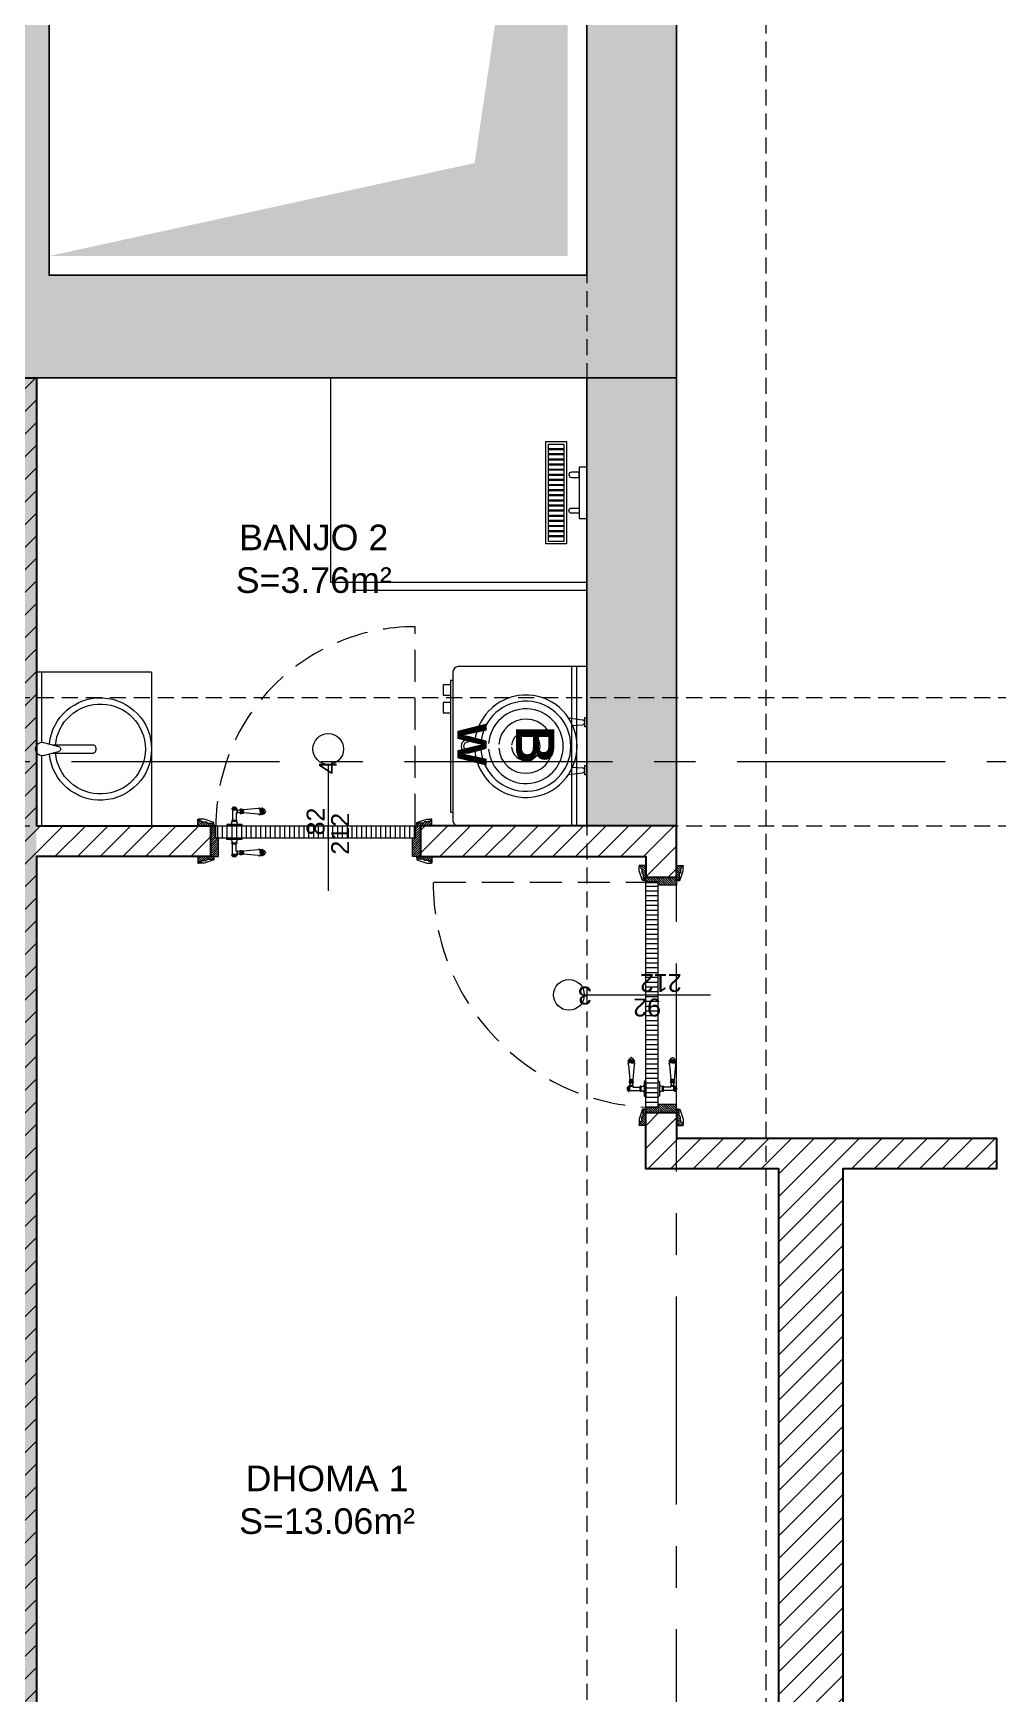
# Model space of a CAD drawing. Header units: centimetres. Extents: x 92587 to 105438, y -55119 to -48334.
# Drawn here: x 95728 to 96105, y -53786 to -53138 of the extents above; entities that cross this region are included whole.
import ezdxf

# ---------------------------------------------------------------- set-up
doc = ezdxf.new("R2010")
doc.units = ezdxf.units.CM
doc.header["$LTSCALE"] = 50
doc.header["$MEASUREMENT"] = 0
for name, pattern in [('AXES', [2, 1.25, -0.25, 0.25, -0.25]), ('CACHE', [0.375, 0.25, -0.125]), ('CONTINU', [0])]:
    doc.linetypes.add(name, pattern=pattern)
doc.layers.get('0').update_dxf_attribs({"color": 8})
for name, color, linetype in [('AXES', 10, 'AXES'), ('BETON COUPE', 3, 'CONTINU'), ('BETON TRAME', 252, 'Continuous'), ('BORD', 5, 'Continuous'), ('OMBRE', 253, 'Continuous'), ('TALUS', 2, 'Continuous')]:
    doc.layers.add(name, color=color, linetype=linetype)
for name, color, linetype, lineweight in [('BANJO', 160, 'Continuous', 9), ('BETON CACHE', 4, 'CACHE', 5), ('BETON SUP TRAME', 4, 'CACHE', 5), ('CONSOLE ISOL.', 214, 'Continuous', 15), ('door', 44, 'Continuous', 5), ('MACONNERIE COUPE', 7, 'Continuous', 30), ('MACONNERIE HACHURE', 253, 'Continuous', 13)]:
    doc.layers.add(name, color=color, linetype=linetype, lineweight=lineweight)
doc.layers.add('DEMOL', color=7, linetype='Continuous', lineweight=60, true_color=0xa87e00)
doc.styles.add('GENERATED_STYLE_1', font='arial.ttf')
doc.styles.add('RS_TEXT_1.50', font='arial.ttf', dxfattribs={"height": 12.5})

# ---------------------------------------------------------------- blocks, each defined once
blk = doc.blocks.new('A$C1cd8c289')
at = {"layer": 'AXES', "lineweight": 5, "ltscale": 1.3}
for p, q in [((1270, -4150), (1270, -1058.41)), ((3195, -2560), (-1985, -2560))]:
    blk.add_line(p, q, dxfattribs=at)
blk = doc.blocks.new('door900')
at = {"color": 0}
for p, q in [((-9.3, 67.7), (9.3, 67.7)), ((9.3, 65.2), (-9.3, 65.2)), ((-6.8, 71.5), (-6.8, 70.2)), ((-5.5, 71.5), (-6.8, 71.5)), ((-6.8, 70.2), (6.8, 70.2)), ((-5.5, 71.5), (5.5, 71.5)), ((5.5, 71.5), (6.8, 71.5)), ((6.8, 71.5), (6.8, 70.2)), ((92.8, 68.1), (36.2, 62.8)), ((101.2, 67.3), (103.2, 68)), ((101.2, 56.8), (101.2, 67.3)), ((103.2, 68), (103.2, 67.7)), ((103.2, 56.8), (103.2, 68)), ((106.5, 68), (105.5, 67.3)), ((105.5, 56.8), (105.5, 67.3)), ((106.5, 56.8), (106.5, 68)), ((110.7, 68), (111.8, 67.3)), ((110.7, 56.8), (110.7, 68)), ((111.8, 56.8), (111.8, 67.3)), ((111.8, 66.2), (113.3, 66.2)), ((113.3, 56.8), (113.3, 66.2)), ((-30, 3), (-30, 0)), ((30, 0), (-30, 0)), ((27, 6), (-27, 6)), ((-8.3, 22.3), (8.3, 22.3)), ((-8.3, 18.3), (8.3, 18.3)), ((-6.8, 62.7), (-6.8, 24)), ((-6.8, 62.7), (6.8, 62.7)), ((8.7, 62.7), (6.8, 62.7)), ((6.8, 49.1), (6.8, 24)), ((8.7, 50.9), (8.7, 50.9)), ((10.5, 56.8), (10.5, 62.5)), ((10.5, 56.8), (10.5, 51.1)), ((12.7, 56.8), (12.7, 62.5)), ((12.7, 56.8), (12.7, 51.1)), ((22.5, 63.8), (22.5, 49.8)), ((26.5, 56.8), (26.5, 63.8)), ((26.5, 63.8), (29.1, 63.8)), ((26.5, 63.8), (29.1, 63.8)), ((26.5, 56.8), (26.5, 49.8)), ((26.5, 49.8), (29.1, 49.8)), ((26.5, 49.8), (29.1, 49.8)), ((29.1, 63.8), (29.1, 62.8)), ((29.1, 62.8), (29.1, 56.8)), ((29.1, 50.8), (29.1, 56.8)), ((29.1, 50.8), (29.1, 49.8)), ((29.1, 49.8), (29.1, 49.8)), ((30, 3), (30, 0)), ((31.1, 62.8), (31.1, 56.8)), ((31.1, 50.8), (31.1, 56.8)), ((34.1, 56.8), (34.1, 62.8)), ((34.1, 62.8), (34.1, 56.8)), ((34.1, 50.8), (34.1, 56.8)), ((34.1, 56.8), (34.1, 50.8)), ((36.2, 56.8), (36.2, 62.8)), ((36.2, 56.8), (36.2, 50.8)), ((92.8, 45.5), (36.2, 50.8)), ((101.2, 56.8), (101.2, 46.3)), ((101.2, 46.3), (103.2, 45.7)), ((103.2, 56.8), (103.2, 46.3)), ((103.2, 45.9), (103.2, 45.7)), ((105.5, 56.8), (105.5, 46.3)), ((106.5, 45.7), (105.5, 46.3)), ((106.5, 56.8), (106.5, 45.7)), ((110.7, 56.8), (110.7, 45.7)), ((110.7, 45.7), (111.8, 46.3)), ((111.8, 56.8), (111.8, 46.3)), ((111.8, 47.5), (113.3, 47.5)), ((113.3, 56.8), (113.3, 47.5)), ((120.5, 56.8), (120.5, 58.6)), ((120.5, 56.8), (120.5, 55))]:
    blk.add_line(p, q, dxfattribs=at)
for centre, radius, start, end in [((-9.3, 66.5), 1.25, 90, 270), ((-6.8, 67.7), 2.51, 90.11503, 179.88497), ((-6.8, 65.2), 2.51, 180.11503, 269.88497), ((0, 64), 9.29, 53.41041, 126.58959), ((6.8, 67.7), 2.51, 0.11503, 89.88497), ((6.8, 65.2), 2.51, 270.11503, 359.88497), ((9.3, 66.5), 1.25, 270, 90), ((24.5, 63.7), 2.01, 4.1469, 175.8531), ((93.1, 72.5), 4.4, 266.39758, 315.64683), ((98.3, 67.4), 2.89, 358.3861, 135.64683), ((104.3, 67.6), 1.15, 170.91403, 348.10194), ((108.6, 68), 2.1, 0, 180), ((115.5, 62.5), 2.84, 13.45677, 140.49526), ((-27, 3), 3, 90, 180), ((-6.8, 6), 6, 130.59085, 180), ((-16.6, 16.6), 8.41, 314.36895, 12.07048), ((-8.3, 20.3), 2, 90, 270), ((-8.5, 24), 1.71, 275.05904, 359.78248), ((8.7, 49), 1.91, 88.74263, 178.1515), ((8.5, 24), 1.71, 180.21752, 264.94096), ((16.6, 16.6), 8.41, 167.92952, 225.63105), ((8.3, 20.3), 2, 270, 90), ((8.6, 64.9), 2.15, 272.7029, 297.61425), ((8.6, 48.8), 2.15, 62.38575, 87.2971), ((10, 62.5), 0.561, 3.70972, 127.96342), ((10, 51.1), 0.561, 232.03658, 356.29028), ((11.6, 62.5), 1.1, 0.01058, 179.98942), ((11.6, 51.1), 1.1, 180.01058, 359.98942), ((6.8, 6), 6, 0, 49.40915), ((16.7, 70.5), 8.83, 243.54662, 311.36941), ((16.7, 43.2), 8.83, 48.63059, 116.45338), ((24.5, 50), 2.01, 184.1469, 355.8531), ((27, 3), 3, 0, 90), ((30.1, 62.8), 1.03, 0, 180.00139), ((30.1, 50.8), 1.03, 179.99722, 0), ((32.6, 62.8), 1.48, 0, 180), ((32.6, 50.8), 1.48, 180, 0), ((35.2, 62.8), 1.03, 0, 180), ((32.6, 62.8), 1.48, 1.563306237032948e-10, 2.08440831604393e-10), ((35.2, 50.8), 1.03, 180, 0), ((93.1, 41.1), 4.4, 44.35317, 93.60242), ((98.3, 46.2), 2.89, 224.35317, 1.6139), ((104.3, 46.1), 1.15, 11.89806, 189.08597), ((108.6, 45.7), 2.1, 180, 0), ((115.5, 51.2), 2.84, 219.50474, 346.54323), ((127.9, 65.2), 9.88, 191.99914, 221.67574), ((127.9, 48.5), 9.88, 138.32426, 168.00086), ((120.5, 56.8), 1.79, 0, 90), ((120.5, 56.8), 1.79, 270, 0)]:
    blk.add_arc(centre, radius, start, end, dxfattribs=at)
blk = doc.blocks.new('Lav60')
at = {"layer": 'BANJO', "linetype": 'Continuous'}
for p, q in [((-54.27, 55.4), (-54.27, 84.18)), ((-54.27, 84.18), (-54.27, 55.4)), ((-52.27, 56.8), (-52.27, 84.18)), ((-9.27, 24.18), (-9.27, 84.18)), ((-54.27, 24.18), (-54.27, 52.96)), ((-54.27, 52.96), (-54.27, 24.18)), ((-51.47, 56.78), (-45.6, 55.16)), ((-51.47, 51.58), (-45.6, 53.19)), ((-47.79, 52.59), (-31.97, 52.59)), ((-47.77, 55.78), (-31.97, 55.78)), ((-31.61, 54.81), (-31.61, 54.8)), ((-31.5, 54.81), (-31.61, 54.81)), ((-31.61, 54.8), (-31.5, 54.8)), ((-31.5, 54.8), (-31.5, 54.81)), ((-52.27, 24.18), (-52.27, 51.56))]:
    blk.add_line(p, q, dxfattribs=at)
at = {"layer": 'BANJO'}
for p, q in [((-9.27, 84.18), (-54.27, 84.18)), ((-9.27, 24.18), (-9.27, 84.18)), ((-9.27, 24.18), (-54.27, 24.18))]:
    blk.add_line(p, q, dxfattribs=at)
at = {"layer": 'BANJO', "linetype": 'Continuous'}
for centre, radius, start, end in [((-29.27, 54.18), 20, 185.65008, 174.34978), ((-29.27, 54.18), 17.58, 184.30074, 175.69912), ((-51.93, 54.18), 2.64, 79.97371, 280.02616), ((-45.78, 54.18), 1, 280.35428, 79.64558)]:
    blk.add_arc(centre, radius, start, end, dxfattribs=at)
blk.add_ellipse((-31.97, 54.18), major_axis=(0, -1.59), ratio=0.623935, start_param=0, end_param=3.141593, dxfattribs=at)

msp = doc.modelspace()

# ---------------------------------------------------------------- hatches: boundary and pattern name
at = {"layer": 'BETON TRAME', "transparency": 33554559}
h = msp.add_hatch(color=256, dxfattribs=at)
h.dxf.hatch_style = 1
h.paths.add_polyline_path([(95944.11, -52797.36), (95979.11, -52797.36), (95979.11, -53447.36), (95944.11, -53447.36), (95944.11, -53272.36), (95484.11, -53272.36), (95484.11, -53447.36), (95449.11, -53447.36), (95449.11, -52797.36), (95484.11, -52797.36), (95484.11, -53232.36), (95694.11, -53232.36), (95694.11, -52902.36), (95734.11, -52902.36), (95734.11, -53232.36), (95944.11, -53232.36)])
h.paths.add_polyline_path([(96814.11, -54122.36), (96814.11, -54072.36), (96679.11, -54072.36), (96679.11, -54122.36)])
h.paths.add_polyline_path([(96079.11, -54122.36), (96079.11, -54072.36), (95944.11, -54072.36), (95944.11, -54122.36)])
h.paths.add_polyline_path([(95484.11, -54122.36), (95484.11, -54072.36), (95349.11, -54072.36), (95349.11, -54122.36)])
h.paths.add_polyline_path([(94749.11, -54122.36), (94749.11, -54072.36), (94614.11, -54072.36), (94614.11, -54122.36)])
h.paths.add_polyline_path([(94749.11, -53447.36), (94749.11, -53397.36), (94614.11, -53397.36), (94614.11, -53447.36)])
h.paths.add_polyline_path([(96814.11, -53447.36), (96814.11, -53397.36), (96679.11, -53397.36), (96679.11, -53447.36)])
h.paths.add_polyline_path([(96814.11, -52847.36), (96814.11, -52797.36), (96679.11, -52797.36), (96679.11, -52847.36)])
h.paths.add_polyline_path([(94749.11, -52847.36), (94749.11, -52797.36), (94614.11, -52797.36), (94614.11, -52847.36)])
h.paths.add_polyline_path([(94749.11, -52107.36), (94749.11, -52057.36), (94614.11, -52057.36), (94614.11, -52107.36)])
h.paths.add_polyline_path([(96679.11, -52057.36), (96679.11, -52107.36), (96814.11, -52107.36), (96814.11, -52057.36)])
h.paths.add_polyline_path([(95984.11, -52107.36), (95984.11, -52057.36), (95874.11, -52057.36), (95874.11, -52107.36)])
h.paths.add_polyline_path([(95554.11, -52107.36), (95554.11, -52057.36), (95444.11, -52057.36), (95444.11, -52107.36)])
h.paths.add_polyline_path([(95579.11, -52057.36), (95554.11, -52057.36), (95554.11, -52562.36), (95579.11, -52562.36)])
h.paths.add_polyline_path([(95874.11, -52057.36), (95849.11, -52057.36), (95849.11, -52562.36), (95874.11, -52562.36)])
at = {"layer": 'door'}
h = msp.add_hatch(dxfattribs=at)
h.set_pattern_fill('ANSI31', color=256, scale=5, angle=900)
h.set_pattern_definition([(225, (243069.2883, -108478.8739), (0.4419417382, -0.4419417382), [])])
h.paths.add_polyline_path([(95797.12, -53459.36), (95800.27, -53459.36), (95800.27, -53452.18), (95799.01, -53452.18), (95799.01, -53447.36), (95797.12, -53447.36)])
edge = h.paths.add_edge_path()
edge.add_line((95793.37, -53461.25), (95793.79, -53461.25))
edge.add_line((95793.79, -53461.25), (95793.79, -53460.93))
edge.add_line((95793.79, -53460.93), (95795.55, -53460.93))
edge.add_line((95795.55, -53460.93), (95795.55, -53460.72))
edge.add_arc((95795.55, -53460.41), 0.314, 270, 360)
edge.add_line((95795.87, -53460.41), (95797.96, -53460.41))
edge.add_line((95797.96, -53460.41), (95797.96, -53460.2))
edge.add_arc((95797.96, -53459.89), 0.314, 270, 360)
edge.add_line((95798.27, -53459.89), (95798.48, -53459.89))
edge.add_line((95798.48, -53459.89), (95798.48, -53459.36))
edge.add_line((95798.48, -53459.36), (95792.12, -53459.36))
edge.add_line((95792.12, -53459.36), (95792.12, -53461.98))
edge.add_line((95792.12, -53461.98), (95792.53, -53461.98))
edge.add_line((95792.53, -53461.98), (95792.53, -53461.67))
edge.add_line((95792.53, -53461.67), (95792.95, -53461.67))
edge.add_arc((95793.37, -53461.67), 0.419, 90, 180, ccw=False)
edge = h.paths.add_edge_path()
edge.add_line((95793.37, -53445.48), (95793.79, -53445.48))
edge.add_line((95793.79, -53445.48), (95793.79, -53445.79))
edge.add_line((95793.79, -53445.79), (95795.55, -53445.79))
edge.add_line((95795.55, -53445.79), (95795.55, -53446))
edge.add_arc((95795.55, -53446.31), 0.314, 0, 90, ccw=False)
edge.add_line((95795.87, -53446.31), (95797.96, -53446.31))
edge.add_line((95797.96, -53446.31), (95797.96, -53446.52))
edge.add_arc((95797.96, -53446.84), 0.314, 0, 90, ccw=False)
edge.add_line((95798.27, -53446.84), (95798.48, -53446.84))
edge.add_line((95798.48, -53446.84), (95798.48, -53447.36))
edge.add_line((95798.48, -53447.36), (95792.12, -53447.36))
edge.add_line((95792.12, -53447.36), (95792.12, -53444.74))
edge.add_line((95792.12, -53444.74), (95792.53, -53444.74))
edge.add_line((95792.53, -53444.74), (95792.53, -53445.06))
edge.add_line((95792.53, -53445.06), (95792.95, -53445.06))
edge.add_arc((95793.37, -53445.06), 0.419, 180, 270)
h = msp.add_hatch(dxfattribs=at)
h.set_pattern_fill('ANSI31', color=256, scale=15, angle=405)
h.set_pattern_definition([(90, (49560.5732, -152526.3063), (-1.875, 2e-15), [])])
h.paths.add_polyline_path([(95877.02, -53452.13), (95799.22, -53452.13), (95799.22, -53447.41), (95877.02, -53447.41)])
h = msp.add_hatch(dxfattribs=at)
h.set_pattern_fill('ANSI31', color=256, scale=5, angle=900)
h.set_pattern_definition([(225, (243059.2764, -108478.8739), (0.4419417382, -0.4419417382), [])])
edge = h.paths.add_edge_path()
edge.add_line((95882.86, -53461.25), (95882.44, -53461.25))
edge.add_line((95882.44, -53461.25), (95882.44, -53460.93))
edge.add_line((95882.44, -53460.93), (95880.68, -53460.93))
edge.add_line((95880.68, -53460.93), (95880.68, -53460.72))
edge.add_arc((95880.68, -53460.41), 0.314, 180, 270, ccw=False)
edge.add_line((95880.37, -53460.41), (95878.27, -53460.41))
edge.add_line((95878.27, -53460.41), (95878.27, -53460.2))
edge.add_arc((95878.27, -53459.89), 0.314, 180, 270, ccw=False)
edge.add_line((95877.96, -53459.89), (95877.75, -53459.89))
edge.add_line((95877.75, -53459.89), (95877.75, -53459.36))
edge.add_line((95877.75, -53459.36), (95883.61, -53459.36))
edge.add_line((95883.61, -53459.36), (95883.61, -53461.98))
edge.add_line((95883.61, -53461.98), (95883.2, -53461.98))
edge.add_line((95883.2, -53461.98), (95883.2, -53461.67))
edge.add_line((95883.2, -53461.67), (95883.28, -53461.67))
edge.add_arc((95882.86, -53461.67), 0.419, 360, 450)
h.paths.add_polyline_path([(95879.11, -53459.36), (95875.97, -53459.36), (95875.97, -53452.18), (95877.22, -53452.18), (95877.22, -53447.36), (95879.11, -53447.36)])
edge = h.paths.add_edge_path()
edge.add_line((95882.86, -53445.48), (95882.44, -53445.48))
edge.add_line((95882.44, -53445.48), (95882.44, -53445.79))
edge.add_line((95882.44, -53445.79), (95880.68, -53445.79))
edge.add_line((95880.68, -53445.79), (95880.68, -53446))
edge.add_arc((95880.68, -53446.31), 0.314, 90, 180)
edge.add_line((95880.37, -53446.31), (95878.27, -53446.31))
edge.add_line((95878.27, -53446.31), (95878.27, -53446.52))
edge.add_arc((95878.27, -53446.84), 0.314, 90, 180)
edge.add_line((95877.96, -53446.84), (95877.75, -53446.84))
edge.add_line((95877.75, -53446.84), (95877.75, -53447.36))
edge.add_line((95877.75, -53447.36), (95883.61, -53447.36))
edge.add_line((95883.61, -53447.36), (95883.61, -53444.74))
edge.add_line((95883.61, -53444.74), (95883.2, -53444.74))
edge.add_line((95883.2, -53444.74), (95883.2, -53445.06))
edge.add_line((95883.2, -53445.06), (95883.28, -53445.06))
edge.add_arc((95882.86, -53445.06), 0.419, -90, 0, ccw=False)
h = msp.add_hatch(dxfattribs=at)
h.set_pattern_fill('ANSI31', color=256, scale=5, angle=990)
h.set_pattern_definition([(315, (152382.98944, 93065.35384), (0.4419417382, 0.4419417382), [])])
edge = h.paths.add_edge_path()
edge.add_line((95981, -53463.61), (95981, -53464.03))
edge.add_line((95981, -53464.03), (95980.68, -53464.03))
edge.add_line((95980.68, -53464.03), (95980.68, -53465.79))
edge.add_line((95980.68, -53465.79), (95980.47, -53465.79))
edge.add_arc((95980.16, -53465.79), 0.314, 270, 360, ccw=False)
edge.add_line((95980.16, -53466.11), (95980.16, -53468.2))
edge.add_line((95980.16, -53468.2), (95979.95, -53468.2))
edge.add_arc((95979.63, -53468.2), 0.314, -90, 0, ccw=False)
edge.add_line((95979.63, -53468.51), (95979.63, -53468.72))
edge.add_line((95979.63, -53468.72), (95979.11, -53468.72))
edge.add_line((95979.11, -53468.72), (95979.11, -53462.86))
edge.add_line((95979.11, -53462.86), (95981.73, -53462.86))
edge.add_line((95981.73, -53462.86), (95981.73, -53463.27))
edge.add_line((95981.73, -53463.27), (95981.42, -53463.27))
edge.add_line((95981.42, -53463.27), (95981.42, -53463.19))
edge.add_arc((95981.42, -53463.61), 0.419, 90, 180)
h.paths.add_polyline_path([(95979.11, -53467.36), (95979.11, -53470.51), (95971.93, -53470.51), (95971.93, -53469.25), (95967.11, -53469.25), (95967.11, -53467.36)])
edge = h.paths.add_edge_path()
edge.add_line((95965.23, -53463.61), (95965.23, -53464.03))
edge.add_line((95965.23, -53464.03), (95965.54, -53464.03))
edge.add_line((95965.54, -53464.03), (95965.54, -53465.79))
edge.add_line((95965.54, -53465.79), (95965.75, -53465.79))
edge.add_arc((95966.06, -53465.79), 0.314, 180, 270)
edge.add_line((95966.06, -53466.11), (95966.06, -53468.2))
edge.add_line((95966.06, -53468.2), (95966.27, -53468.2))
edge.add_arc((95966.59, -53468.2), 0.314, 180, 270)
edge.add_line((95966.59, -53468.51), (95966.59, -53468.72))
edge.add_line((95966.59, -53468.72), (95967.11, -53468.72))
edge.add_line((95967.11, -53468.72), (95967.11, -53462.86))
edge.add_line((95967.11, -53462.86), (95964.49, -53462.86))
edge.add_line((95964.49, -53462.86), (95964.49, -53463.27))
edge.add_line((95964.49, -53463.27), (95964.81, -53463.27))
edge.add_line((95964.81, -53463.27), (95964.81, -53463.19))
edge.add_arc((95964.81, -53463.61), 0.419, 0, 90, ccw=False)
h = msp.add_hatch(dxfattribs=at)
h.set_pattern_fill('ANSI31', color=256, scale=15, angle=495)
h.set_pattern_definition([(180, (196430.4219, -100443.3612), (-8e-16, -1.875), [])])
h.paths.add_polyline_path([(95971.88, -53469.46), (95971.88, -53557.27), (95967.16, -53557.27), (95967.16, -53469.46)])
h = msp.add_hatch(dxfattribs=at)
h.set_pattern_fill('ANSI31', color=256, scale=5, angle=990)
h.set_pattern_definition([(315, (152382.98944, 93065.35384), (0.4419417382, 0.4419417382), [])])
h.paths.add_polyline_path([(95979.11, -53559.36), (95979.11, -53556.22), (95971.93, -53556.22), (95971.93, -53557.48), (95967.11, -53557.48), (95967.11, -53559.36)])
edge = h.paths.add_edge_path()
edge.add_line((95981, -53563.11), (95981, -53562.7))
edge.add_line((95981, -53562.7), (95980.68, -53562.7))
edge.add_line((95980.68, -53562.7), (95980.68, -53560.93))
edge.add_line((95980.68, -53560.93), (95980.47, -53560.93))
edge.add_arc((95980.16, -53560.93), 0.314, 0, 90)
edge.add_line((95980.16, -53560.62), (95980.16, -53558.52))
edge.add_line((95980.16, -53558.52), (95979.95, -53558.52))
edge.add_arc((95979.63, -53558.52), 0.314, 360, 450)
edge.add_line((95979.63, -53558.21), (95979.63, -53558))
edge.add_line((95979.63, -53558), (95979.11, -53558))
edge.add_line((95979.11, -53558), (95979.11, -53564.36))
edge.add_line((95979.11, -53564.36), (95981.73, -53564.36))
edge.add_line((95981.73, -53564.36), (95981.73, -53563.95))
edge.add_line((95981.73, -53563.95), (95981.42, -53563.95))
edge.add_line((95981.42, -53563.95), (95981.42, -53563.53))
edge.add_arc((95981.42, -53563.11), 0.419, 180, 270, ccw=False)
edge = h.paths.add_edge_path()
edge.add_line((95965.23, -53563.11), (95965.23, -53562.7))
edge.add_line((95965.23, -53562.7), (95965.54, -53562.7))
edge.add_line((95965.54, -53562.7), (95965.54, -53560.93))
edge.add_line((95965.54, -53560.93), (95965.75, -53560.93))
edge.add_arc((95966.06, -53560.93), 0.314, 90, 180, ccw=False)
edge.add_line((95966.06, -53560.62), (95966.06, -53558.52))
edge.add_line((95966.06, -53558.52), (95966.27, -53558.52))
edge.add_arc((95966.59, -53558.52), 0.314, 90, 180, ccw=False)
edge.add_line((95966.59, -53558.21), (95966.59, -53558))
edge.add_line((95966.59, -53558), (95967.11, -53558))
edge.add_line((95967.11, -53558), (95967.11, -53564.36))
edge.add_line((95967.11, -53564.36), (95964.49, -53564.36))
edge.add_line((95964.49, -53564.36), (95964.49, -53563.95))
edge.add_line((95964.49, -53563.95), (95964.81, -53563.95))
edge.add_line((95964.81, -53563.95), (95964.81, -53563.53))
edge.add_arc((95964.81, -53563.11), 0.419, 270, 360)
at = {"layer": 'MACONNERIE HACHURE'}
h = msp.add_hatch(dxfattribs=at)
h.set_pattern_fill('ANSI31', color=256, scale=50, style=0)
h.set_pattern_definition([(45, (845.911, 6550.742), (-4.41941738, 4.41941738), [])])
h.paths.add_polyline_path([(96464.11, -53567.36), (96464.11, -53736.36), (96392.11, -53736.36), (96392.11, -53757.36), (96414.11, -53757.36), (96414.11, -53762.36), (96234.11, -53762.36), (96234.11, -53750.36), (96284.11, -53750.36), (96284.11, -53577.36), (96306.11, -53577.36), (96306.11, -53589.36), (96296.11, -53589.36), (96296.11, -53750.36), (96387.11, -53750.36), (96387.11, -53731.36), (96444.11, -53731.36), (96444.11, -53589.36), (96388.11, -53589.36), (96388.11, -53577.36), (96452.11, -53577.36), (96452.11, -53567.36)])
h.paths.add_polyline_path([(95894.28, -52902.36), (95944.11, -52902.36), (95944.11, -52942.36), (95894.28, -52942.36)])
h.paths.add_polyline_path([(95734.11, -52902.36), (95774.11, -52902.36), (95774.11, -52942.36), (95734.11, -52942.36)])
h.paths.add_polyline_path([(95874.11, -52547.36), (95964.11, -52547.36), (95964.11, -52607.36), (96117.11, -52607.36), (96117.11, -52547.36), (96129.11, -52547.36), (96129.11, -52667.36), (96109.11, -52667.36), (96109.11, -52632.36), (95944.11, -52632.36), (95944.11, -52583.36), (95874.11, -52583.36), (95874.11, -52632.36), (95839.11, -52632.36), (95839.11, -52612.36), (95849.11, -52612.36), (95849.11, -52562.36), (95874.11, -52562.36), (95874.11, -52578.36), (95944.11, -52578.36), (95944.11, -52552.36), (95874.11, -52552.36)])
h.paths.add_polyline_path([(96444.11, -54162.36), (96344.11, -54162.36), (96344.11, -54187.36), (96444.11, -54187.36)])
h.paths.add_polyline_path([(96679.11, -52154.25), (96704.11, -52154.25), (96704.11, -52107.36), (96679.11, -52107.36)])
h.paths.add_polyline_path([(96679.11, -54052.36), (96704.11, -54052.36), (96704.11, -54072.36), (96679.11, -54072.36)])
h.paths.add_polyline_path([(95996.61, -52902.36), (95979.11, -52902.36), (95979.11, -52922.36), (95996.61, -52922.36)])
h.paths.add_polyline_path([(96319.11, -52789.36), (96329.11, -52789.36), (96329.11, -52777.36), (96289.11, -52777.36), (96289.11, -52789.36), (96299.11, -52789.36), (96299.11, -53107.36), (96129.11, -53107.36), (96129.11, -52789.36), (96207.12, -52789.36), (96207.12, -52777.36), (96129.11, -52777.36), (96129.11, -52767.36), (96109.11, -52767.36), (96109.11, -52902.36), (96096.61, -52902.36), (96096.61, -52922.36), (96109.11, -52922.36), (96109.11, -53137.36), (96130.11, -53137.36), (96130.11, -53467.36), (96228.12, -53467.36), (96228.12, -53455.36), (96150.11, -53455.36), (96150.11, -53137.36), (96320.11, -53137.36), (96320.11, -53455.36), (96310.11, -53455.36), (96310.11, -53467.36), (96350.11, -53467.36), (96350.11, -53455.36), (96340.11, -53455.36), (96340.11, -53137.36), (96679.11, -53137.36), (96679.11, -53182.36), (96704.11, -53182.36), (96704.11, -53132.36), (96814.11, -53132.36), (96814.11, -53112.36), (96704.11, -53112.36), (96704.11, -53062.36), (96679.11, -53062.36), (96679.11, -53107.36), (96319.11, -53107.36)])
h.paths.add_polyline_path([(96487.11, -53762.36), (96487.11, -53742.36), (96789.11, -53742.36), (96789.11, -53677.36), (96814.11, -53677.36), (96814.11, -53767.36), (96704.11, -53767.36), (96704.11, -53782.36), (96679.11, -53782.36), (96679.11, -53762.36)])
h.paths.add_polyline_path([(96044.11, -53859.36), (96019.11, -53859.36), (96019.11, -53581.36), (95967.11, -53581.36), (95967.11, -53559.36), (95979.11, -53559.36), (95979.11, -53569.36), (96104.11, -53569.36), (96104.11, -53581.36), (96044.11, -53581.36)])
h.paths.add_polyline_path([(96019.11, -53932.36), (96019.11, -53952.36), (95969.11, -53952.36), (95969.11, -54072.36), (95944.11, -54072.36), (95944.11, -53957.36), (95926.61, -53957.36), (95926.61, -53932.36)])
h.paths.add_polyline_path([(96679.11, -54122.36), (96679.11, -54162.36), (96624.11, -54162.36), (96624.11, -54187.36), (96704.11, -54187.36), (96704.11, -54122.36)])
h.paths.add_polyline_path([(96104.11, -54162.36), (96164.11, -54162.36), (96164.11, -54187.36), (96079.11, -54187.36), (96079.11, -54122.36), (96079.11, -54122.36), (96079.11, -54072.36), (96104.11, -54072.36)])
h.paths.add_polyline_path([(96679.11, -52482.36), (96679.11, -52424.25), (96704.11, -52424.25), (96704.11, -52477.36), (96814.11, -52477.36), (96814.11, -52567.36), (96789.11, -52567.36), (96789.11, -52502.36), (96456.11, -52502.36), (96456.11, -52675.36), (96444.11, -52675.36), (96444.11, -52667.36), (96388.11, -52667.36), (96388.11, -52655.36), (96444.11, -52655.36), (96444.11, -52507.36), (96296.11, -52507.36), (96296.11, -52655.36), (96306.11, -52655.36), (96306.11, -52667.36), (96284.11, -52667.36), (96284.11, -52494.36), (96234.24, -52494.36), (96234.24, -52482.36)])
h.paths.add_polyline_path([(96444.11, -52809.36), (96444.11, -52789.36), (96421.11, -52789.36), (96421.11, -52777.36), (96444.11, -52777.36), (96444.11, -52767.36), (96456.11, -52767.36), (96456.11, -52797.36), (96679.11, -52797.36), (96679.11, -52809.36)], flags=17)
h.paths.add_polyline_path([(96464.11, -53447.36), (96679.11, -53447.36), (96679.11, -53435.36), (96452.11, -53435.36), (96452.11, -53455.36), (96442.11, -53455.36), (96442.11, -53467.36), (96452.11, -53467.36), (96452.11, -53475.36), (96464.11, -53475.36)])
h.paths.add_polyline_path([(95879.11, -53447.36), (95879.11, -53459.36), (95967.11, -53459.36), (95967.11, -53467.36), (95979.11, -53467.36), (95979.11, -53447.36)])
h.paths.add_polyline_path([(96789.11, -52797.36), (96814.11, -52797.36), (96814.11, -52747.36), (96789.11, -52747.36)])
h.paths.add_polyline_path([(96789.11, -53447.36), (96814.11, -53447.36), (96814.11, -53497.36), (96789.11, -53497.36)])
h.paths.add_polyline_path([(96679.11, -52847.36), (96704.11, -52847.36), (96704.11, -52902.25), (96679.11, -52902.25)], flags=17)
h.paths.add_polyline_path([(96679.11, -53397.36), (96704.11, -53397.36), (96704.11, -53342.47), (96679.11, -53342.47)], flags=17)
h.paths.add_polyline_path([(95533.94, -52902.36), (95484.11, -52902.36), (95484.11, -52942.36), (95533.94, -52942.36)])
h.paths.add_polyline_path([(95694.11, -52902.36), (95654.11, -52902.36), (95654.11, -52942.36), (95694.11, -52942.36)])
h.paths.add_polyline_path([(95849.11, -52082.36), (95829.11, -52082.36), (95829.11, -52057.36), (95849.11, -52057.36)])
h.paths.add_polyline_path([(96164.11, -52082.36), (96164.11, -52057.36), (95984.11, -52057.36), (95984.11, -52082.36)])
h.paths.add_polyline_path([(95554.11, -52547.36), (95464.11, -52547.36), (95464.11, -52607.36), (95311.11, -52607.36), (95311.11, -52547.36), (95299.11, -52547.36), (95299.11, -52667.36), (95319.11, -52667.36), (95319.11, -52632.36), (95484.11, -52632.36), (95484.11, -52583.36), (95554.11, -52583.36), (95554.11, -52632.36), (95739.11, -52632.36), (95739.11, -52612.36), (95579.11, -52612.36), (95579.11, -52562.36), (95554.11, -52562.36), (95554.11, -52578.36), (95484.11, -52578.36), (95484.11, -52552.36), (95554.11, -52552.36)])
h.paths.add_polyline_path([(94984.11, -54162.36), (95084.11, -54162.36), (95084.11, -54187.36), (94984.11, -54187.36)])
h.paths.add_polyline_path([(94749.11, -52154.25), (94724.11, -52154.25), (94724.11, -52107.36), (94749.11, -52107.36)])
h.paths.add_polyline_path([(94749.11, -54052.36), (94724.11, -54052.36), (94724.11, -54072.36), (94749.11, -54072.36)])
h.paths.add_polyline_path([(95431.61, -52902.36), (95449.11, -52902.36), (95449.11, -52922.36), (95431.61, -52922.36)])
h.paths.add_polyline_path([(95729.11, -53932.36), (95746.61, -53932.36), (95746.61, -53957.36), (95729.11, -53957.36), (95729.11, -54122.36), (95699.11, -54122.36), (95699.11, -53957.36), (95681.5, -53957.36), (95681.5, -53932.36), (95699.11, -53932.36), (95699.11, -53459.36), (95631.11, -53459.36), (95631.11, -53447.36), (95699.11, -53447.36), (95699.11, -53272.36), (95729.11, -53272.36), (95729.11, -53447.36), (95797.11, -53447.36), (95797.11, -53459.36), (95729.11, -53459.36)])
h.paths.add_polyline_path([(95109.11, -52789.36), (95099.11, -52789.36), (95099.11, -52777.36), (95139.11, -52777.36), (95139.11, -52789.36), (95129.11, -52789.36), (95129.11, -53107.36), (95299.11, -53107.36), (95299.11, -52789.36), (95221.1, -52789.36), (95221.1, -52777.36), (95299.11, -52777.36), (95299.11, -52767.36), (95319.11, -52767.36), (95319.11, -52902.36), (95331.61, -52902.36), (95331.61, -52922.36), (95319.11, -52922.36), (95319.11, -53137.36), (95298.11, -53137.36), (95298.11, -53467.36), (95200.1, -53467.36), (95200.1, -53455.36), (95278.11, -53455.36), (95278.11, -53137.36), (95108.11, -53137.36), (95108.11, -53455.36), (95118.11, -53455.36), (95118.11, -53467.36), (95078.11, -53467.36), (95078.11, -53455.36), (95088.11, -53455.36), (95088.11, -53137.36), (94749.11, -53137.36), (94749.11, -53182.36), (94724.11, -53182.36), (94724.11, -53132.36), (94614.11, -53132.36), (94614.11, -53112.36), (94724.11, -53112.36), (94724.11, -53062.36), (94749.11, -53062.36), (94749.11, -53107.36), (95109.11, -53107.36)])
h.paths.add_polyline_path([(94964.11, -53736.36), (95036.11, -53736.36), (95036.11, -53757.36), (95014.11, -53757.36), (95014.11, -53762.36), (95194.11, -53762.36), (95194.11, -53750.36), (95144.11, -53750.36), (95144.11, -53577.36), (95122.11, -53577.36), (95122.11, -53589.36), (95132.11, -53589.36), (95132.11, -53750.36), (95041.11, -53750.36), (95041.11, -53731.36), (94984.11, -53731.36), (94984.11, -53589.36), (95040.11, -53589.36), (95040.11, -53577.36), (94976.11, -53577.36), (94976.11, -53567.36), (94964.11, -53567.36)])
h.paths.add_polyline_path([(94941.11, -53762.36), (94941.11, -53742.36), (94639.11, -53742.36), (94639.11, -53677.36), (94614.11, -53677.36), (94614.11, -53767.36), (94724.11, -53767.36), (94724.11, -53782.36), (94749.11, -53782.36), (94749.11, -53762.36)])
h.paths.add_polyline_path([(95384.11, -53859.36), (95409.11, -53859.36), (95409.11, -53581.36), (95461.11, -53581.36), (95461.11, -53559.36), (95449.11, -53559.36), (95449.11, -53569.36), (95324.11, -53569.36), (95324.11, -53581.36), (95384.11, -53581.36)])
h.paths.add_polyline_path([(95409.11, -53932.36), (95409.11, -53952.36), (95459.11, -53952.36), (95459.11, -54072.36), (95484.11, -54072.36), (95484.11, -53957.36), (95501.61, -53957.36), (95501.61, -53932.36)])
h.paths.add_polyline_path([(94749.11, -54122.36), (94749.11, -54162.36), (94804.11, -54162.36), (94804.11, -54187.36), (94724.11, -54187.36), (94724.11, -54122.36)])
h.paths.add_polyline_path([(95324.11, -54162.36), (95264.11, -54162.36), (95264.11, -54187.36), (95349.11, -54187.36), (95349.11, -54122.36), (95349.11, -54122.36), (95349.11, -54072.36), (95324.11, -54072.36)])
h.paths.add_polyline_path([(96679.11, -52082.36), (96624.11, -52082.36), (96624.11, -52057.36), (96679.11, -52057.36)])
h.paths.add_polyline_path([(96444.11, -52082.36), (96444.11, -52057.36), (96344.11, -52057.36), (96344.11, -52082.36)])
h.paths.add_polyline_path([(95729.11, -52082.36), (95579.11, -52082.36), (95579.11, -52057.36), (95729.11, -52057.36)])
h.paths.add_polyline_path([(95444.11, -52082.36), (94749.11, -52082.36), (94749.11, -52057.36), (95444.11, -52057.36)])
h.paths.add_polyline_path([(94749.11, -52482.36), (94749.11, -52424.25), (94724.11, -52424.25), (94724.11, -52477.36), (94614.11, -52477.36), (94614.11, -52567.36), (94639.11, -52567.36), (94639.11, -52502.36), (94972.11, -52502.36), (94972.11, -52675.36), (94984.11, -52675.36), (94984.11, -52667.36), (95040.11, -52667.36), (95040.11, -52655.36), (94984.11, -52655.36), (94984.11, -52507.36), (95132.11, -52507.36), (95132.11, -52655.36), (95122.11, -52655.36), (95122.11, -52667.36), (95144.11, -52667.36), (95144.11, -52494.36), (95193.98, -52494.36), (95193.98, -52482.36)])
h.paths.add_polyline_path([(94984.11, -52809.36), (94984.11, -52789.36), (95007.11, -52789.36), (95007.11, -52777.36), (94984.11, -52777.36), (94984.11, -52767.36), (94972.11, -52767.36), (94972.11, -52797.36), (94749.11, -52797.36), (94749.11, -52809.36)], flags=17)
h.paths.add_polyline_path([(94964.11, -53447.36), (94749.11, -53447.36), (94749.11, -53435.36), (94976.11, -53435.36), (94976.11, -53455.36), (94986.11, -53455.36), (94986.11, -53467.36), (94976.11, -53467.36), (94976.11, -53475.36), (94964.11, -53475.36)])
h.paths.add_polyline_path([(95549.11, -53447.36), (95549.11, -53459.36), (95461.11, -53459.36), (95461.11, -53467.36), (95449.11, -53467.36), (95449.11, -53447.36)])
h.paths.add_polyline_path([(94639.11, -52797.36), (94614.11, -52797.36), (94614.11, -52747.36), (94639.11, -52747.36)])
h.paths.add_polyline_path([(94639.11, -53447.36), (94614.11, -53447.36), (94614.11, -53497.36), (94639.11, -53497.36)])
h.paths.add_polyline_path([(94749.11, -52847.36), (94724.11, -52847.36), (94724.11, -52902.25), (94749.11, -52902.25)], flags=17)
h.paths.add_polyline_path([(94749.11, -53397.36), (94724.11, -53397.36), (94724.11, -53342.47), (94749.11, -53342.47)], flags=17)
at = {"layer": 'TALUS', "ltscale": 0.5, "true_color": 0xf8991e, "transparency": 33554610}
h = msp.add_hatch(color=30, dxfattribs=at)
h.dxf.hatch_style = 1
h.paths.add_polyline_path([(95979.11, -52902.36), (96129.11, -52902.36), (96129.21, -53107.36), (96704.11, -53107.36), (96704.11, -53112.36), (96814.11, -53112.36), (96814.11, -53132.36), (96704.11, -53132.36), (96704.11, -53137.36), (96109.11, -53137.36), (96109.11, -52922.36), (95979.11, -52922.36)])
h.paths.add_polyline_path([(95449.11, -52902.36), (95299.11, -52902.36), (95299.01, -53107.36), (94724.11, -53107.36), (94724.11, -53112.36), (94614.11, -53112.36), (94614.11, -53132.36), (94724.11, -53132.36), (94724.11, -53137.36), (95319.11, -53137.36), (95319.11, -52922.36), (95449.11, -52922.36)])
h.paths.add_polyline_path([(95699.11, -53272.36), (95729.11, -53272.36), (95729.11, -54122.36), (95699.11, -54122.36)])

# ---------------------------------------------------------------- linework, layer by layer
at = {"layer": 'BANJO'}
for p, q in [((95944.11, -53385.2), (95893.83, -53385.2)), ((95938.11, -53385.2), (95938.11, -53447.36)), ((95940.11, -53385.2), (95940.11, -53447.36)), ((95944.11, -53385.2), (95944.11, -53447.36)), ((95888.06, -53392.24), (95888.06, -53396.3)), ((95890.83, -53392.24), (95888.06, -53392.24)), ((95890.83, -53390.51), (95891.83, -53390.51)), ((95890.83, -53390.51), (95890.83, -53442.06)), ((95891.83, -53387.2), (95891.83, -53445.36)), ((95888.06, -53396.3), (95890.83, -53396.3)), ((95890.83, -53399.24), (95888.06, -53399.24)), ((95888.06, -53399.24), (95888.06, -53403.3)), ((95888.06, -53403.3), (95890.83, -53403.3)), ((95936.97, -53405.22), (95942.48, -53405.91)), ((95938.57, -53408.13), (95942.48, -53407.88)), ((95898.1, -53413.68), (95903.98, -53415.3)), ((95898.1, -53418.88), (95903.98, -53417.27)), ((95938.57, -53424.43), (95942.48, -53424.68)), ((95936.97, -53427.35), (95942.48, -53426.65)), ((95890.83, -53442.06), (95891.83, -53442.06)), ((95944.11, -53447.36), (95893.83, -53447.36))]:
    msp.add_line(p, q, dxfattribs=at)
for points in [[(95944.11, -53272.36), (95944.11, -53352.36), (95844.11, -53352.34), (95844.11, -53272.34)], [(95941.11, -53307.29), (95941.11, -53327.29), (95944.11, -53327.29), (95944.11, -53307.29)], [(95944.11, -53405.07), (95944.11, -53408.73), (95943.3, -53408.73), (95943.3, -53405.07)], [(95944.11, -53423.74), (95944.11, -53427.4), (95943.31, -53427.4), (95943.31, -53423.74)]]:
    msp.add_lwpolyline(points, close=True, dxfattribs=at)
at = {"layer": 'BANJO', "linetype": 'ByBlock', "ltscale": 5, "flags": 128}
for points in [[(95928.11, -53337.29), (95928.11, -53297.29), (95936.11, -53297.29), (95936.11, -53337.29)], [(95929.11, -53336.29), (95929.11, -53298.29), (95935.11, -53298.29), (95935.11, -53336.29)], [(95935.11, -53300.02), (95935.11, -53300.52), (95929.11, -53300.53), (95929.11, -53300.03)], [(95935.11, -53302.02), (95935.11, -53302.52), (95929.11, -53302.53), (95929.11, -53302.03)], [(95935.11, -53304.02), (95935.11, -53304.52), (95929.11, -53304.53), (95929.11, -53304.03)], [(95935.11, -53306.02), (95935.11, -53306.52), (95929.11, -53306.53), (95929.11, -53306.03)], [(95935.11, -53308.02), (95935.11, -53308.52), (95929.11, -53308.53), (95929.11, -53308.03)], [(95935.11, -53310.02), (95935.11, -53310.52), (95929.11, -53310.53), (95929.11, -53310.03)], [(95935.11, -53312.02), (95935.11, -53312.52), (95929.11, -53312.53), (95929.11, -53312.03)], [(95935.11, -53314.02), (95935.11, -53314.52), (95929.11, -53314.53), (95929.11, -53314.03)], [(95935.11, -53316.02), (95935.11, -53316.52), (95929.11, -53316.53), (95929.11, -53316.03)], [(95935.11, -53318.02), (95935.11, -53318.52), (95929.11, -53318.53), (95929.11, -53318.03)], [(95935.11, -53320.02), (95935.11, -53320.52), (95929.11, -53320.53), (95929.11, -53320.03)], [(95935.11, -53322.02), (95935.11, -53322.52), (95929.11, -53322.53), (95929.11, -53322.03)], [(95935.11, -53324.02), (95935.11, -53324.52), (95929.11, -53324.53), (95929.11, -53324.03)], [(95935.11, -53326.02), (95935.11, -53326.52), (95929.11, -53326.53), (95929.11, -53326.03)], [(95935.11, -53328.02), (95935.11, -53328.52), (95929.11, -53328.53), (95929.11, -53328.03)], [(95935.11, -53330.02), (95935.11, -53330.52), (95929.11, -53330.53), (95929.11, -53330.03)], [(95935.11, -53332.02), (95935.11, -53332.52), (95929.11, -53332.53), (95929.11, -53332.03)], [(95935.11, -53334.02), (95935.11, -53334.52), (95929.11, -53334.53), (95929.11, -53334.03)]]:
    msp.add_lwpolyline(points, close=True, dxfattribs=at)
at = {"layer": 'BANJO'}
for points in [[(95937.11, -53310.29), (95937.11, -53310.29, 0.414214), (95938.11, -53311.29), (95941.11, -53311.29), (95941.11, -53309.29), (95938.11, -53309.29, 0.414214)], [(95937.11, -53324.29), (95937.11, -53324.29, -0.414214), (95938.11, -53323.29), (95941.11, -53323.29), (95941.11, -53325.29), (95938.11, -53325.29, -0.414214)]]:
    msp.add_lwpolyline(points, format="xyb", close=True, dxfattribs=at)
msp.add_lwpolyline([(95944.24, -53352.36), (95852.92, -53352.35), (95852.92, -53355.35), (95944.24, -53355.36)], dxfattribs=at)
for centre, radius, start, end in [((95893.83, -53387.2), 2, 90, 180), ((95920.3, -53416.28), 20, 185.65015, 174.34985), ((95920.3, -53416.28), 17.58, 184.30081, 175.69919), ((95920.3, -53416.28), 14.58, 184.30081, 175.69919), ((95920.3, -53416.28), 10.58, 184.30081, 175.69919), ((95920.3, -53416.28), 5.58, 184.30081, 175.69919), ((95942.3, -53406.9), 1, 280.35435, 79.64565), ((95897.64, -53416.28), 2.64, 79.97377, 280.02623), ((95897.64, -53416.28), 1.64, 79.97377, 280.02623), ((95903.8, -53416.28), 1, 280.35435, 79.64565), ((95942.3, -53425.67), 1, 280.35435, 79.64565), ((95893.83, -53445.36), 2, 180, 270)]:
    msp.add_arc(centre, radius, start, end, dxfattribs=at)
at = {"layer": 'BETON CACHE', "lineweight": 5, "ltscale": 0.5}
msp.add_lwpolyline([(96814.11, -53397.36), (94614.11, -53397.36), (94614.11, -53447.36), (96814.11, -53447.36)], close=True, dxfattribs=at)
at = {"layer": 'BETON COUPE'}
msp.add_lwpolyline([(95944.11, -52797.36), (95979.11, -52797.36), (95979.11, -53447.36), (95944.11, -53447.36), (95944.11, -53272.36), (95484.11, -53272.36), (95484.11, -53447.36), (95449.11, -53447.36), (95449.11, -52797.36), (95484.11, -52797.36), (95484.11, -53232.36), (95694.11, -53232.36), (95694.11, -52902.36), (95734.11, -52902.36), (95734.11, -53232.36), (95944.11, -53232.36)], close=True, dxfattribs=at)
at = {"layer": 'BETON SUP TRAME', "lineweight": 5, "ltscale": 0.5}
msp.add_lwpolyline([(95944.11, -54122.36), (96014.11, -54122.36), (96014.11, -52057.36), (95944.11, -52057.36)], close=True, dxfattribs=at)
at = {"layer": 'BORD'}
msp.add_lwpolyline([(95734.11, -52942.36), (95944.11, -52942.36), (95944.11, -53232.36), (95734.11, -53232.36)], close=True, dxfattribs=at)
at = {"layer": 'CONSOLE ISOL.'}
for points in [[(95449.11, -53272.36), (95979.11, -53272.36), (95979.11, -52902.36), (96109.11, -52902.36), (96109.11, -52632.36), (95944.11, -52632.36), (95944.11, -52552.36), (95874.11, -52552.36), (95874.11, -52057.36), (95554.11, -52057.36), (95554.11, -52552.36), (95484.11, -52552.36), (95484.11, -52632.36), (95319.11, -52632.36), (95319.11, -52902.36), (95449.11, -52902.36)], [(96814.11, -53122.36), (96119.11, -53122.36), (96119.11, -52902.36), (95979.11, -52902.36), (95979.11, -53272.36), (95714.11, -53272.36), (95714.11, -54122.36), (96079.11, -54122.36), (96079.11, -54187.36), (96704.11, -54187.36), (96704.11, -54122.36), (96814.11, -54122.36), (96814.11, -54057.36), (96914.11, -54057.36), (96914.11, -53782.36), (96814.11, -53782.36)]]:
    msp.add_lwpolyline(points, close=True, dxfattribs=at)
at = {"layer": 'door', "linetype": 'CACHE'}
for p, q in [((95877.02, -53447.41), (95877.02, -53369.62)), ((95971.88, -53469.46), (95884.07, -53469.46))]:
    msp.add_line(p, q, dxfattribs=at)
at = {"layer": 'door'}
for p, q in [((95843.12, -53423.37), (95843.12, -53472.69)), ((95943.12, -53513.36), (95992.44, -53513.36))]:
    msp.add_line(p, q, dxfattribs=at)
for points in [[(95793.37, -53445.48), (95793.79, -53445.48), (95793.79, -53445.79), (95795.55, -53445.79), (95795.55, -53446, -0.414214), (95795.87, -53446.31), (95797.96, -53446.31), (95797.96, -53446.52, -0.414214), (95798.27, -53446.84), (95798.48, -53446.84), (95798.48, -53447.36), (95792.12, -53447.36), (95792.12, -53444.74), (95792.53, -53444.74), (95792.53, -53445.06), (95792.95, -53445.06, 0.414214), (95793.37, -53445.48)], [(95882.86, -53445.48), (95882.44, -53445.48), (95882.44, -53445.79), (95880.68, -53445.79), (95880.68, -53446, 0.414214), (95880.37, -53446.31), (95878.27, -53446.31), (95878.27, -53446.52, 0.414214), (95877.96, -53446.84), (95877.75, -53446.84), (95877.75, -53447.36), (95883.61, -53447.36), (95883.61, -53444.74), (95883.2, -53444.74), (95883.2, -53445.06), (95883.28, -53445.06, -0.414214), (95882.86, -53445.48)], [(95793.37, -53461.25), (95793.79, -53461.25), (95793.79, -53460.93), (95795.55, -53460.93), (95795.55, -53460.72, 0.414214), (95795.87, -53460.41), (95797.96, -53460.41), (95797.96, -53460.2, 0.414214), (95798.27, -53459.89), (95798.48, -53459.89), (95798.48, -53459.36), (95792.12, -53459.36), (95792.12, -53461.98), (95792.53, -53461.98), (95792.53, -53461.67), (95792.95, -53461.67, -0.414214), (95793.37, -53461.25)], [(95882.86, -53461.25), (95882.44, -53461.25), (95882.44, -53460.93), (95880.68, -53460.93), (95880.68, -53460.72, -0.414214), (95880.37, -53460.41), (95878.27, -53460.41), (95878.27, -53460.2, -0.414214), (95877.96, -53459.89), (95877.75, -53459.89), (95877.75, -53459.36), (95883.61, -53459.36), (95883.61, -53461.98), (95883.2, -53461.98), (95883.2, -53461.67), (95883.28, -53461.67, 0.414214), (95882.86, -53461.25)], [(95965.23, -53463.61), (95965.23, -53464.03), (95965.54, -53464.03), (95965.54, -53465.79), (95965.75, -53465.79, 0.414214), (95966.06, -53466.11), (95966.06, -53468.2), (95966.27, -53468.2, 0.414214), (95966.59, -53468.51), (95966.59, -53468.72), (95967.11, -53468.72), (95967.11, -53462.86), (95964.49, -53462.86), (95964.49, -53463.27), (95964.81, -53463.27), (95964.81, -53463.19, -0.414214), (95965.23, -53463.61)], [(95981, -53463.61), (95981, -53464.03), (95980.68, -53464.03), (95980.68, -53465.79), (95980.47, -53465.79, -0.414214), (95980.16, -53466.11), (95980.16, -53468.2), (95979.95, -53468.2, -0.414214), (95979.63, -53468.51), (95979.63, -53468.72), (95979.11, -53468.72), (95979.11, -53462.86), (95981.73, -53462.86), (95981.73, -53463.27), (95981.42, -53463.27), (95981.42, -53463.19, 0.414214), (95981, -53463.61)], [(95965.23, -53563.11), (95965.23, -53562.7), (95965.54, -53562.7), (95965.54, -53560.93), (95965.75, -53560.93, -0.414214), (95966.06, -53560.62), (95966.06, -53558.52), (95966.27, -53558.52, -0.414214), (95966.59, -53558.21), (95966.59, -53558), (95967.11, -53558), (95967.11, -53564.36), (95964.49, -53564.36), (95964.49, -53563.95), (95964.81, -53563.95), (95964.81, -53563.53, 0.414214), (95965.23, -53563.11)], [(95981, -53563.11), (95981, -53562.7), (95980.68, -53562.7), (95980.68, -53560.93), (95980.47, -53560.93, 0.414214), (95980.16, -53560.62), (95980.16, -53558.52), (95979.95, -53558.52, 0.414214), (95979.63, -53558.21), (95979.63, -53558), (95979.11, -53558), (95979.11, -53564.36), (95981.73, -53564.36), (95981.73, -53563.95), (95981.42, -53563.95), (95981.42, -53563.53, -0.414214), (95981, -53563.11)]]:
    msp.add_lwpolyline(points, format="xyb", dxfattribs=at)
for points in [[(95798.48, -53446.84), (95798.48, -53446.11), (95794.63, -53444.74), (95792.53, -53444.74)], [(95797.12, -53459.36), (95800.27, -53459.36), (95800.27, -53452.18), (95799.01, -53452.18), (95799.01, -53447.36), (95797.12, -53447.36), (95797.12, -53459.36)], [(95877.02, -53452.13), (95799.22, -53452.13), (95799.22, -53447.41), (95877.02, -53447.41), (95877.02, -53452.13)], [(95879.11, -53459.36), (95875.97, -53459.36), (95875.97, -53452.18), (95877.22, -53452.18), (95877.22, -53447.36), (95879.11, -53447.36), (95879.11, -53459.36)], [(95877.75, -53446.84), (95877.75, -53446.11), (95881.61, -53444.74), (95883.2, -53444.74)], [(95798.48, -53459.89), (95798.48, -53460.62), (95794.63, -53461.98), (95792.53, -53461.98)], [(95877.75, -53459.89), (95877.75, -53460.62), (95881.61, -53461.98), (95883.2, -53461.98)], [(95966.59, -53468.72), (95965.85, -53468.72), (95964.49, -53464.87), (95964.49, -53463.27)], [(95979.63, -53468.72), (95980.37, -53468.72), (95981.73, -53464.87), (95981.73, -53463.27)], [(95979.11, -53467.36), (95979.11, -53470.51), (95971.93, -53470.51), (95971.93, -53469.25), (95967.11, -53469.25), (95967.11, -53467.36), (95979.11, -53467.36)], [(95971.88, -53469.46), (95971.88, -53557.27), (95967.16, -53557.27), (95967.16, -53469.46), (95971.88, -53469.46)], [(95966.59, -53558), (95965.85, -53558), (95964.49, -53561.86), (95964.49, -53563.95)], [(95979.11, -53559.36), (95979.11, -53556.22), (95971.93, -53556.22), (95971.93, -53557.48), (95967.11, -53557.48), (95967.11, -53559.36), (95979.11, -53559.36)], [(95979.63, -53558), (95980.37, -53558), (95981.73, -53561.86), (95981.73, -53563.95)]]:
    msp.add_lwpolyline(points, dxfattribs=at)
for centre in [(95843.12, -53417.37), (95937.12, -53513.36)]:
    msp.add_circle(centre, 6, dxfattribs=at)
at = {"layer": 'door', "linetype": 'CACHE'}
for centre, radius, start, end in [((95877.02, -53447.41), 77.8, 90, 180), ((95972.11, -53469.37), 88.04, 180.0583, 266.78157)]:
    msp.add_arc(centre, radius, start, end, dxfattribs=at)
at = {"layer": 'MACONNERIE COUPE'}
for points in [[(95729.11, -53932.36), (95746.61, -53932.36), (95746.61, -53957.36), (95729.11, -53957.36), (95729.11, -54122.36), (95699.11, -54122.36), (95699.11, -53957.36), (95681.5, -53957.36), (95681.5, -53932.36), (95699.11, -53932.36), (95699.11, -53459.36), (95631.11, -53459.36), (95631.11, -53447.36), (95699.11, -53447.36), (95699.11, -53272.36), (95729.11, -53272.36), (95729.11, -53447.36), (95797.11, -53447.36), (95797.11, -53459.36), (95729.11, -53459.36)], [(95879.11, -53447.36), (95879.11, -53459.36), (95967.11, -53459.36), (95967.11, -53467.36), (95979.11, -53467.36), (95979.11, -53447.36)], [(96044.11, -53859.36), (96019.11, -53859.36), (96019.11, -53581.36), (95967.11, -53581.36), (95967.11, -53559.36), (95979.11, -53559.36), (95979.11, -53569.36), (96104.11, -53569.36), (96104.11, -53581.36), (96044.11, -53581.36)]]:
    msp.add_lwpolyline(points, close=True, dxfattribs=at)
at = {"layer": 'OMBRE'}
for points in [[(95936.61, -52942.36), (95936.61, -53224.86), (95900.3, -53188.55)], [(95936.61, -53224.86), (95900.3, -53188.55), (95734.11, -53224.86)]]:
    msp.add_solid(points, dxfattribs=at)

# ---------------------------------------------------------------- block references
at = {"layer": 'BETON COUPE', "lineweight": 5, "xscale": -1, "rotation": 180}
msp.add_blockref('Lav60', (95783.38, -53363.18), dxfattribs=at)
at = {"layer": 'door', "xscale": 0.1, "yscale": 0.1, "zscale": 0.1}
msp.add_blockref('door900', (95806.46, -53447.41), dxfattribs=at)
at = {"layer": 'door', "yscale": 0.1, "zscale": 0.1}
for p, xscale, rotation in [((95806.46, -53452.13), -0.1, 180), ((95967.16, -53550.03), 0.1, 90.00000000000001), ((95971.88, -53550.03), -0.1, 270)]:
    msp.add_blockref('door900', p, dxfattribs=dict(at, xscale=xscale, rotation=rotation))
at = {"layer": 'MACONNERIE COUPE', "lineweight": 5, "ltscale": 0.5}
msp.add_blockref('A$C1cd8c289', (94709.11, -50862.36), dxfattribs=at)

# ---------------------------------------------------------------- texts
at = {"layer": 'BANJO', "char_height": 15, "attachment_point": 3, "rotation": 270, "style": 'RS_TEXT_1.50'}
for s, insert in [('{\\fArial|b1|i0|c0|p34;w}', (95908.5, -53423.8)), ('{\\fArial|b1|i0|c0|p34;B}', (95931.41, -53423.38))]:
    msp.add_mtext_dynamic_manual_height_columns(s, width=19.1434, gutter_width=31.25, heights=[-15], dxfattribs=dict(at, insert=insert))
at = {"layer": 'DEMOL', "lineweight": -2, "char_height": 10, "width": 93.9293, "attachment_point": 5, "style": 'RS_TEXT_1.50'}
for s, insert in [('BANJO 2\\PS=3.76m²', (95837.46, -53343.14)), ('DHOMA 1\\PS=13.06m²', (95842.67, -53710.59))]:
    msp.add_mtext(s, dxfattribs=dict(at, insert=insert))
at = {"layer": 'door', "char_height": 7, "style": 'GENERATED_STYLE_1'}
for s, insert, attachment_point, rotation in [('\\A1;\\pxql,t0;4', (95846.45, -53420.23), 9, 90), ('\\A1;\\pxql,t0;82', (95834.69, -53440.24), 3, 90), ('\\A1;\\pxql,t0;212', (95844.27, -53442.3), 3, 90), ('\\A1;\\pxql,t0;212', (95964.86, -53512.21), 3, 180), ('\\A1;\\pxql,t0;3', (95939.08, -53510.03), 9, 180), ('\\A1;\\pxql,t0;92', (95962.24, -53521.79), 3, 180)]:
    msp.add_mtext(s, dxfattribs=dict(at, insert=insert, attachment_point=attachment_point, rotation=rotation))

doc.saveas('drawing.dxf')
